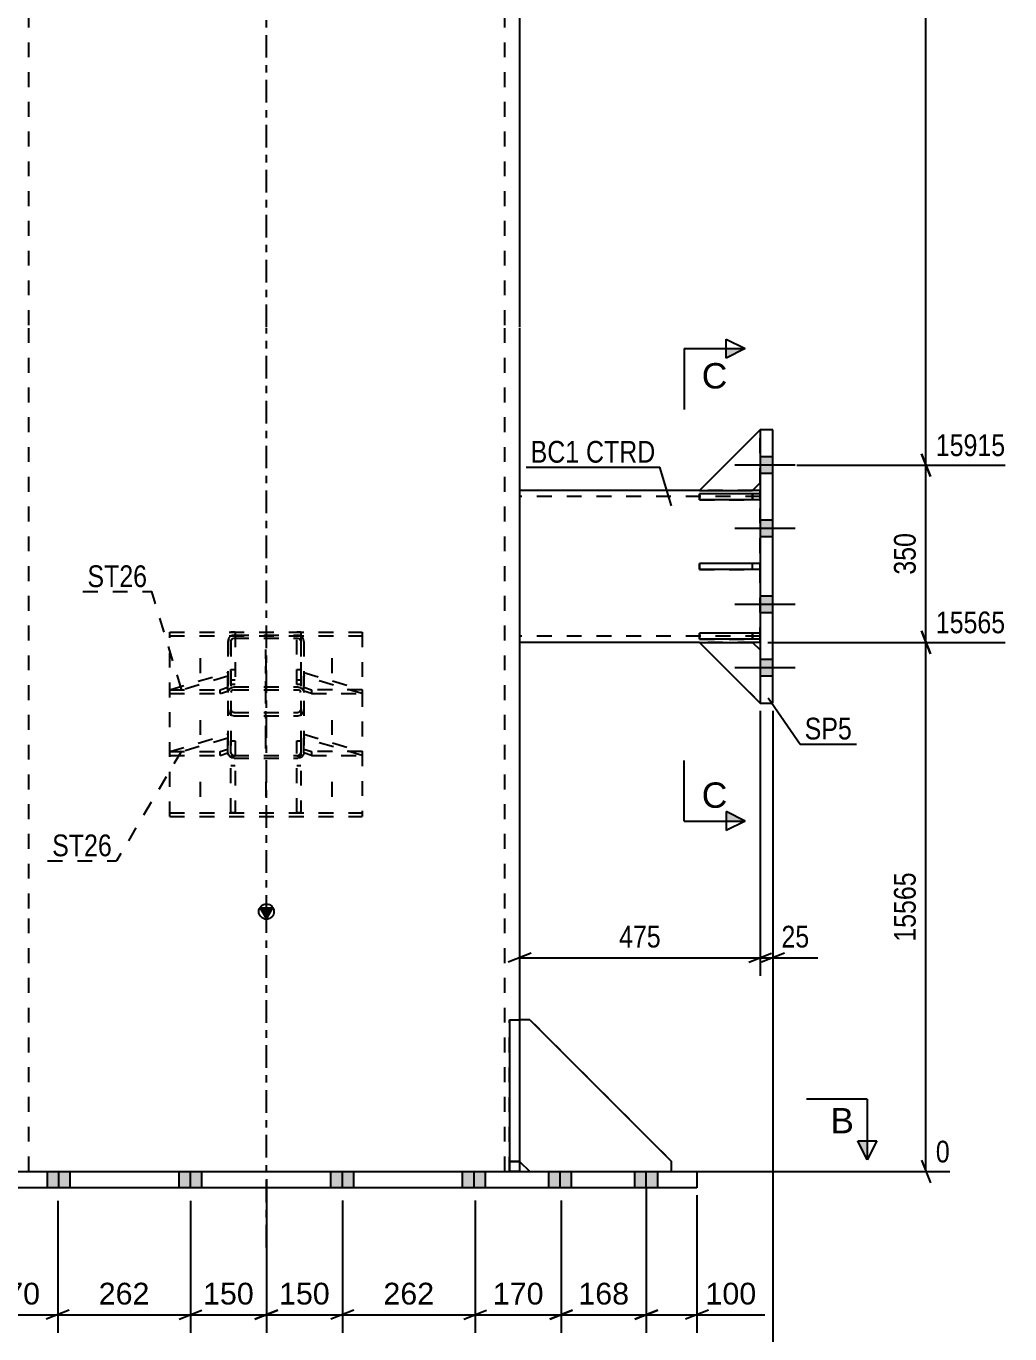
# Model space of a CAD drawing. Header units: millimetres. Extents: x 0 to 841, y 0 to 594.
# Drawn here: x 133.5 to 262.9, y 226.1 to 398.4 of the extents above; entities that cross this region are included whole.
import ezdxf

# ---------------------------------------------------------------- set-up
doc = ezdxf.new("R2010")
doc.units = ezdxf.units.MM
doc.linetypes.add('DXK_LINE_DOT2', pattern=[3.9198, 1.9599, -1.9599])
doc.linetypes.add('DXK_LINE_DOT3', pattern=[5.9187, 2.979, -0.9799, 0.9799, -0.9799])
doc.styles.add('Arial', font='ARIAL.TTF', dxfattribs={"height": 0.2})
doc.styles.add('Arial Narrow', font='ARIALN.TTF', dxfattribs={"height": 0.2})

# ---------------------------------------------------------------- blocks, each defined once
blk = doc.blocks.new('Part-256180323-2751 - 2658')
at = {"color": 2, "linetype": 'Continuous'}
for p, q in [((230.08, 345.2), (222.08, 337.2)), ((229.08, 337.2), (230.08, 338.2)), ((222.08, 337.2), (229.08, 337.2))]:
    blk.add_line(p, q, dxfattribs=at)
at = {"color": 7, "linetype": 'DXK_LINE_DOT2'}
blk.add_line((230.08, 338.2), (230.08, 345.2), dxfattribs=at)
blk = doc.blocks.new('Part-256180323-2755 - 2658')
at = {"color": 7, "linetype": 'DXK_LINE_DOT2'}
for p, q in [((230.08, 318.43), (222.08, 318.43)), ((222.08, 318.43), (222.08, 317.63)), ((222.08, 317.63), (230.08, 317.63)), ((229.08, 318.43), (229.08, 317.63)), ((230.08, 317.63), (230.08, 318.43))]:
    blk.add_line(p, q, dxfattribs=at)
blk = doc.blocks.new('Part-256180323-2691 - 2658')
at = {"color": 2, "linetype": 'Continuous'}
for p, q in [((231.75, 345.2), (230.08, 345.2)), ((230.08, 345.2), (230.08, 309.2)), ((231.75, 309.2), (231.75, 345.2)), ((230.08, 309.2), (231.75, 309.2))]:
    blk.add_line(p, q, dxfattribs=at)
blk = doc.blocks.new('Part-256180323-2752 - 2658')
at = {"color": 7, "linetype": 'DXK_LINE_DOT2'}
for p, q in [((230.08, 345.2), (222.08, 337.2)), ((230.08, 338.2), (230.08, 345.2)), ((229.08, 337.2), (230.08, 338.2)), ((222.08, 337.2), (229.08, 337.2))]:
    blk.add_line(p, q, dxfattribs=at)
blk = doc.blocks.new('Part-256180323-2753 - 2658')
at = {"color": 2, "linetype": 'Continuous'}
for p, q in [((222.08, 317.2), (229.08, 317.2)), ((222.08, 317.2), (230.08, 309.2)), ((229.08, 317.2), (230.08, 316.2))]:
    blk.add_line(p, q, dxfattribs=at)
at = {"color": 7, "linetype": 'DXK_LINE_DOT2'}
blk.add_line((230.08, 316.2), (230.08, 309.2), dxfattribs=at)
blk = doc.blocks.new('Part-256180323-2754 - 2658')
at = {"color": 7, "linetype": 'DXK_LINE_DOT2'}
for p, q in [((222.08, 317.2), (229.08, 317.2)), ((230.08, 309.2), (222.08, 317.2)), ((229.08, 317.2), (230.08, 316.2)), ((230.08, 316.2), (230.08, 309.2))]:
    blk.add_line(p, q, dxfattribs=at)
blk = doc.blocks.new('Part-256180323-2756 - 2658')
at = {"color": 7, "linetype": 'DXK_LINE_DOT2'}
for p, q in [((230.08, 327.6), (222.08, 327.6)), ((222.08, 327.6), (222.08, 326.8)), ((229.08, 326.8), (229.08, 327.6)), ((230.08, 326.8), (230.08, 327.6)), ((222.08, 326.8), (230.08, 326.8))]:
    blk.add_line(p, q, dxfattribs=at)
blk = doc.blocks.new('Part-256180323-2757 - 2658')
at = {"color": 7, "linetype": 'DXK_LINE_DOT2'}
for p, q in [((230.08, 336.76), (222.08, 336.76)), ((222.08, 336.76), (222.08, 335.96)), ((222.08, 335.96), (230.08, 335.96)), ((229.08, 336.76), (229.08, 335.96)), ((230.08, 335.96), (230.08, 336.76))]:
    blk.add_line(p, q, dxfattribs=at)
blk = doc.blocks.new('Part-256180323-2758 - 2658')
at = {"color": 2, "linetype": 'Continuous'}
for p, q in [((230.08, 327.6), (222.08, 327.6)), ((222.08, 326.8), (222.08, 327.6)), ((230.08, 327.6), (230.08, 326.8)), ((230.08, 326.8), (222.08, 326.8))]:
    blk.add_line(p, q, dxfattribs=at)
at = {"color": 7, "linetype": 'DXK_LINE_DOT2'}
blk.add_line((229.08, 326.8), (229.08, 327.6), dxfattribs=at)
blk = doc.blocks.new('Part-256180323-2759 - 2658')
at = {"color": 2, "linetype": 'Continuous'}
for p, q in [((230.08, 336.76), (222.08, 336.76)), ((222.08, 335.96), (222.08, 336.76)), ((230.08, 335.96), (222.08, 335.96)), ((230.08, 336.76), (230.08, 335.96))]:
    blk.add_line(p, q, dxfattribs=at)
at = {"color": 7, "linetype": 'DXK_LINE_DOT2'}
blk.add_line((229.08, 335.96), (229.08, 336.76), dxfattribs=at)
blk = doc.blocks.new('Part-256180323-2766 - 2658')
at = {"color": 7, "linetype": 'DXK_LINE_DOT2'}
for p, q in [((160.08, 317.64), (160.02, 317.32)), ((160.02, 317.32), (160.02, 302.68)), ((160.42, 317.32), (160.45, 317.48)), ((160.42, 317.32), (160.42, 302.68)), ((160.45, 317.48), (160.53, 317.62)), ((160.82, 318.17), (160.51, 318.1)), ((160.53, 317.62), (160.66, 317.71)), ((160.66, 317.71), (160.82, 317.74)), ((160.82, 318.17), (169.22, 318.17)), ((160.82, 317.74), (169.22, 317.74)), ((169.52, 318.1), (169.22, 318.17)), ((169.22, 317.74), (169.37, 317.71)), ((169.37, 317.71), (169.5, 317.62)), ((169.5, 317.62), (169.58, 317.48)), ((169.58, 317.48), (169.62, 317.32)), ((169.62, 317.32), (169.62, 302.68)), ((170.02, 317.32), (169.95, 317.64)), ((170.02, 317.32), (170.02, 302.68)), ((160.02, 310.58), (160.08, 310.86)), ((160.08, 310.86), (160.25, 311.11)), ((160.25, 311.11), (160.51, 311.27)), ((160.45, 310.72), (160.42, 310.58)), ((160.53, 310.84), (160.45, 310.72)), ((160.51, 311.27), (160.82, 311.33)), ((160.66, 310.92), (160.53, 310.84)), ((160.82, 310.95), (160.66, 310.92)), ((160.82, 311.33), (169.22, 311.33)), ((160.82, 310.95), (169.22, 310.95)), ((169.22, 311.33), (169.52, 311.27)), ((169.37, 310.92), (169.22, 310.95)), ((169.5, 310.84), (169.37, 310.92)), ((169.58, 310.72), (169.5, 310.84)), ((169.52, 311.27), (169.78, 311.11)), ((169.62, 310.58), (169.58, 310.72)), ((169.78, 311.11), (169.95, 310.86)), ((169.95, 310.86), (170.02, 310.58)), ((160.02, 308.38), (160.08, 308.05)), ((160.45, 308.22), (160.42, 308.38)), ((169.62, 308.38), (169.58, 308.22)), ((169.95, 308.05), (170.02, 308.38)), ((160.53, 308.08), (160.45, 308.22)), ((160.51, 307.59), (160.82, 307.53)), ((160.66, 307.98), (160.53, 308.08)), ((160.82, 307.95), (160.66, 307.98)), ((160.82, 307.95), (169.22, 307.95)), ((160.82, 307.53), (169.22, 307.53)), ((169.37, 307.98), (169.22, 307.95)), ((169.22, 307.53), (169.52, 307.59)), ((169.5, 308.08), (169.37, 307.98)), ((169.58, 308.22), (169.5, 308.08)), ((160.08, 302.4), (160.02, 302.68)), ((160.25, 302.15), (160.08, 302.4)), ((160.51, 301.99), (160.25, 302.15)), ((160.42, 302.68), (160.45, 302.54)), ((160.45, 302.54), (160.53, 302.42)), ((160.82, 301.93), (160.51, 301.99)), ((160.53, 302.42), (160.66, 302.34)), ((160.66, 302.34), (160.82, 302.31)), ((160.82, 302.31), (169.22, 302.31)), ((160.82, 301.93), (169.22, 301.93)), ((169.22, 302.31), (169.37, 302.34)), ((169.52, 301.99), (169.22, 301.93)), ((169.37, 302.34), (169.5, 302.42)), ((169.5, 302.42), (169.58, 302.54)), ((169.78, 302.15), (169.52, 301.99)), ((169.58, 302.54), (169.62, 302.68)), ((169.95, 302.4), (169.78, 302.15)), ((170.02, 302.68), (169.95, 302.4))]:
    blk.add_line(p, q, dxfattribs=at)
at = {"color": 7, "linetype": 'DXK_LINE_DOT3'}
blk.add_line((165.02, 303.21), (165.02, 316.27), dxfattribs=at)
at = {"color": 7, "linetype": 'DXK_LINE_DOT2'}
for centre, start, end in [((160.85, 317.35), 114.32, 159.2417), ((169.18, 317.35), 20.7583, 65.68), ((160.85, 308.35), 200.7583, 245.68), ((169.18, 308.35), 294.32, 339.2417)]:
    blk.add_arc(centre, 0.827, start, end, dxfattribs=at)
blk = doc.blocks.new('Part-256180323-2816 - 2658')
at = {"color": 2, "linetype": 'Continuous'}
for p, q in [((222.08, 337.2), (198.41, 337.2)), ((230.08, 337.2), (229.08, 337.2)), ((222.08, 317.2), (198.41, 317.2)), ((230.08, 317.2), (229.08, 317.2))]:
    blk.add_line(p, q, dxfattribs=at)
at = {"color": 7, "linetype": 'DXK_LINE_DOT2'}
for p, q in [((198.41, 337.2), (198.41, 317.2)), ((230.08, 336.4), (198.41, 336.4)), ((229.08, 337.2), (222.08, 337.2)), ((230.08, 317.2), (230.08, 337.2)), ((230.08, 318), (198.41, 318)), ((229.08, 317.2), (222.08, 317.2))]:
    blk.add_line(p, q, dxfattribs=at)
blk = doc.blocks.new('Part-256180323-2857 - 2658')
at = {"color": 2, "linetype": 'Continuous'}
for p, q in [((199.75, 267.5), (198.41, 267.5)), ((199.75, 267.5), (218.41, 248.84)), ((198.41, 248.84), (199.75, 247.5)), ((218.41, 247.5), (218.41, 248.84))]:
    blk.add_line(p, q, dxfattribs=at)
at = {"color": 7, "linetype": 'DXK_LINE_DOT2'}
for p, q in [((198.41, 267.5), (198.41, 248.84)), ((199.75, 247.5), (218.41, 247.5))]:
    blk.add_line(p, q, dxfattribs=at)
blk = doc.blocks.new('Part-256180323-2851 - 2658')
at = {"linetype": 'Continuous'}
blk.add_hatch(color=2, dxfattribs=at).paths.add_polyline_path([(165.08, 280.84), (164.28, 282.24), (165.88, 282.24)])
at = {"color": 7, "linetype": 'DXK_LINE_DOT3'}
for p, q in [((165.08, 358.7), (165.08, 523.82)), ((165.08, 280.94), (165.08, 358.6)), ((165.08, 237.5), (165.08, 280.84))]:
    blk.add_line(p, q, dxfattribs=at)
at = {"color": 7, "linetype": 'DXK_LINE_DOT2'}
for p, q in [((133.75, 513.82), (133.75, 358.7)), ((196.41, 513.82), (196.41, 358.7)), ((133.75, 358.6), (133.75, 280.94)), ((196.41, 358.6), (196.41, 280.94)), ((133.75, 280.84), (133.75, 247.5)), ((196.41, 280.84), (196.41, 247.5)), ((198.41, 267.5), (198.41, 247.5)), ((131.75, 247.5), (198.41, 247.5))]:
    blk.add_line(p, q, dxfattribs=at)
at = {"color": 2, "linetype": 'Continuous'}
for p, q in [((198.41, 513.82), (198.41, 358.7)), ((198.41, 358.6), (198.41, 280.94)), ((165.08, 280.84), (164.28, 282.24)), ((164.28, 282.24), (165.88, 282.24)), ((165.88, 282.24), (165.08, 280.84)), ((198.41, 280.84), (198.41, 267.5))]:
    blk.add_line(p, q, dxfattribs=at)
blk.add_circle((165.08, 281.74), 1, dxfattribs=at)
blk = doc.blocks.new('Part-256180323-2789 - 2658')
at = {"color": 7, "linetype": 'DXK_LINE_DOT2'}
for p, q in [((152.35, 294.27), (152.35, 318.53)), ((152.35, 318.53), (177.68, 318.53)), ((152.35, 318.08), (177.68, 318.08)), ((177.68, 318.53), (177.68, 294.27)), ((152.35, 294.73), (177.68, 294.73)), ((152.35, 294.27), (177.68, 294.27))]:
    blk.add_line(p, q, dxfattribs=at)
blk = doc.blocks.new('Bolt-256180323-2850 - 2658')
at = {"linetype": 'Continuous'}
for points in [[(230.08, 341.63), (230.08, 339.43), (231.75, 339.43), (231.75, 341.63)], [(230.08, 341.63), (230.08, 339.43), (231.75, 339.43), (231.75, 341.63)], [(230.08, 341.63), (230.08, 339.43), (231.75, 339.43), (231.75, 341.63)], [(230.08, 333.3), (230.08, 331.1), (231.75, 331.1), (231.75, 333.3)], [(230.08, 333.3), (230.08, 331.1), (231.75, 331.1), (231.75, 333.3)], [(230.08, 323.3), (230.08, 321.1), (231.75, 321.1), (231.75, 323.3)], [(230.08, 323.3), (230.08, 321.1), (231.75, 321.1), (231.75, 323.3)], [(230.08, 314.96), (230.08, 312.76), (231.75, 312.76), (231.75, 314.96)], [(230.08, 314.96), (230.08, 312.76), (231.75, 312.76), (231.75, 314.96)], [(230.08, 314.96), (230.08, 312.76), (231.75, 312.76), (231.75, 314.96)]]:
    blk.add_hatch(color=1, dxfattribs=at).paths.add_polyline_path(points)
at = {"color": 1, "linetype": 'Continuous'}
for p, q in [((231.75, 341.63), (230.08, 341.63)), ((231.75, 341.63), (230.08, 341.63)), ((231.75, 341.63), (230.08, 341.63)), ((234.68, 340.53), (226.75, 340.53)), ((234.68, 340.53), (226.75, 340.53)), ((234.68, 340.53), (226.75, 340.53)), ((231.75, 339.43), (230.08, 339.43)), ((231.75, 339.43), (230.08, 339.43)), ((231.75, 339.43), (230.08, 339.43)), ((231.75, 333.3), (230.08, 333.3)), ((231.75, 333.3), (230.08, 333.3)), ((234.68, 332.2), (226.75, 332.2)), ((234.68, 332.2), (226.75, 332.2)), ((231.75, 331.1), (230.08, 331.1)), ((231.75, 331.1), (230.08, 331.1)), ((234.68, 322.2), (226.75, 322.2)), ((234.68, 322.2), (226.75, 322.2)), ((231.75, 323.3), (230.08, 323.3)), ((231.75, 323.3), (230.08, 323.3)), ((231.75, 321.1), (230.08, 321.1)), ((231.75, 321.1), (230.08, 321.1)), ((234.68, 313.86), (226.75, 313.86)), ((234.68, 313.86), (226.75, 313.86)), ((234.68, 313.86), (226.75, 313.86)), ((231.75, 314.96), (230.08, 314.96)), ((231.75, 314.96), (230.08, 314.96)), ((231.75, 314.96), (230.08, 314.96)), ((231.75, 312.76), (230.08, 312.76)), ((231.75, 312.76), (230.08, 312.76)), ((231.75, 312.76), (230.08, 312.76))]:
    blk.add_line(p, q, dxfattribs=at)
blk = doc.blocks.new('Part-256180323-2914 - 2658')
at = {"color": 7, "linetype": 'DXK_LINE_DOT2'}
for p, q in [((169.08, 294.73), (169.08, 304.21)), ((169.08, 304.21), (169.61, 304.21)), ((169.61, 304.21), (169.61, 294.73)), ((169.08, 302.27), (169.61, 302.27)), ((169.08, 300.99), (169.61, 300.99)), ((169.61, 294.73), (169.08, 294.73))]:
    blk.add_line(p, q, dxfattribs=at)
blk = doc.blocks.new('Part-256180323-2856 - 2658')
at = {"color": 2, "linetype": 'Continuous'}
for p, q in [((108.41, 245.37), (108.41, 247.5)), ((108.41, 247.5), (221.75, 247.5)), ((221.75, 247.5), (221.75, 245.37)), ((221.75, 245.37), (108.41, 245.37))]:
    blk.add_line(p, q, dxfattribs=at)
blk = doc.blocks.new('Bolt-256180323-2858 - 2658')
at = {"linetype": 'Continuous'}
for points in [[(116.58, 247.5), (113.58, 247.5), (113.58, 245.37), (116.58, 245.37)], [(116.58, 247.5), (113.58, 247.5), (113.58, 245.37), (116.58, 245.37)], [(116.58, 247.5), (113.58, 247.5), (113.58, 245.37), (116.58, 245.37)], [(116.58, 247.5), (113.58, 247.5), (113.58, 245.37), (116.58, 245.37)], [(116.58, 247.5), (113.58, 247.5), (113.58, 245.37), (116.58, 245.37)], [(116.58, 247.5), (113.58, 247.5), (113.58, 245.37), (116.58, 245.37)], [(127.91, 247.5), (124.91, 247.5), (124.91, 245.37), (127.91, 245.37)], [(127.91, 247.5), (124.91, 247.5), (124.91, 245.37), (127.91, 245.37)], [(127.91, 247.5), (124.91, 247.5), (124.91, 245.37), (127.91, 245.37)], [(127.91, 247.5), (124.91, 247.5), (124.91, 245.37), (127.91, 245.37)], [(127.91, 247.5), (124.91, 247.5), (124.91, 245.37), (127.91, 245.37)], [(127.91, 247.5), (124.91, 247.5), (124.91, 245.37), (127.91, 245.37)], [(139.25, 247.5), (136.25, 247.5), (136.25, 245.37), (139.25, 245.37)], [(139.25, 247.5), (136.25, 247.5), (136.25, 245.37), (139.25, 245.37)], [(156.58, 247.5), (153.58, 247.5), (153.58, 245.37), (156.58, 245.37)], [(156.58, 247.5), (153.58, 247.5), (153.58, 245.37), (156.58, 245.37)], [(176.58, 247.5), (173.58, 247.5), (173.58, 245.37), (176.58, 245.37)], [(176.58, 247.5), (173.58, 247.5), (173.58, 245.37), (176.58, 245.37)], [(193.91, 247.5), (190.91, 247.5), (190.91, 245.37), (193.91, 245.37)], [(193.91, 247.5), (190.91, 247.5), (190.91, 245.37), (193.91, 245.37)], [(205.25, 247.5), (202.25, 247.5), (202.25, 245.37), (205.25, 245.37)], [(205.25, 247.5), (202.25, 247.5), (202.25, 245.37), (205.25, 245.37)], [(205.25, 247.5), (202.25, 247.5), (202.25, 245.37), (205.25, 245.37)], [(205.25, 247.5), (202.25, 247.5), (202.25, 245.37), (205.25, 245.37)], [(205.25, 247.5), (202.25, 247.5), (202.25, 245.37), (205.25, 245.37)], [(205.25, 247.5), (202.25, 247.5), (202.25, 245.37), (205.25, 245.37)], [(216.58, 247.5), (213.58, 247.5), (213.58, 245.37), (216.58, 245.37)], [(216.58, 247.5), (213.58, 247.5), (213.58, 245.37), (216.58, 245.37)], [(216.58, 247.5), (213.58, 247.5), (213.58, 245.37), (216.58, 245.37)], [(216.58, 247.5), (213.58, 247.5), (213.58, 245.37), (216.58, 245.37)], [(216.58, 247.5), (213.58, 247.5), (213.58, 245.37), (216.58, 245.37)], [(216.58, 247.5), (213.58, 247.5), (213.58, 245.37), (216.58, 245.37)]]:
    blk.add_hatch(color=1, dxfattribs=at).paths.add_polyline_path(points)
at = {"color": 1, "linetype": 'Continuous'}
for p, q in [((113.58, 245.37), (113.58, 247.5)), ((113.58, 245.37), (113.58, 247.5)), ((113.58, 245.37), (113.58, 247.5)), ((113.58, 245.37), (113.58, 247.5)), ((113.58, 245.37), (113.58, 247.5)), ((113.58, 245.37), (113.58, 247.5)), ((115.08, 245.37), (115.08, 247.5)), ((115.08, 245.37), (115.08, 247.5)), ((115.08, 245.37), (115.08, 247.5)), ((115.08, 245.37), (115.08, 247.5)), ((115.08, 245.37), (115.08, 247.5)), ((115.08, 245.37), (115.08, 247.5)), ((116.58, 245.37), (116.58, 247.5)), ((116.58, 245.37), (116.58, 247.5)), ((116.58, 245.37), (116.58, 247.5)), ((116.58, 245.37), (116.58, 247.5)), ((116.58, 245.37), (116.58, 247.5)), ((116.58, 245.37), (116.58, 247.5)), ((124.91, 245.37), (124.91, 247.5)), ((124.91, 245.37), (124.91, 247.5)), ((124.91, 245.37), (124.91, 247.5)), ((124.91, 245.37), (124.91, 247.5)), ((124.91, 245.37), (124.91, 247.5)), ((124.91, 245.37), (124.91, 247.5)), ((126.41, 245.37), (126.41, 247.5)), ((126.41, 245.37), (126.41, 247.5)), ((126.41, 245.37), (126.41, 247.5)), ((126.41, 245.37), (126.41, 247.5)), ((126.41, 245.37), (126.41, 247.5)), ((126.41, 245.37), (126.41, 247.5)), ((127.91, 245.37), (127.91, 247.5)), ((127.91, 245.37), (127.91, 247.5)), ((127.91, 245.37), (127.91, 247.5)), ((127.91, 245.37), (127.91, 247.5)), ((127.91, 245.37), (127.91, 247.5)), ((127.91, 245.37), (127.91, 247.5)), ((136.25, 245.37), (136.25, 247.5)), ((136.25, 245.37), (136.25, 247.5)), ((137.75, 245.37), (137.75, 247.5)), ((137.75, 245.37), (137.75, 247.5)), ((139.25, 245.37), (139.25, 247.5)), ((139.25, 245.37), (139.25, 247.5)), ((153.58, 245.37), (153.58, 247.5)), ((153.58, 245.37), (153.58, 247.5)), ((155.08, 245.37), (155.08, 247.5)), ((155.08, 245.37), (155.08, 247.5)), ((156.58, 245.37), (156.58, 247.5)), ((156.58, 245.37), (156.58, 247.5)), ((173.58, 245.37), (173.58, 247.5)), ((173.58, 245.37), (173.58, 247.5)), ((175.08, 245.37), (175.08, 247.5)), ((175.08, 245.37), (175.08, 247.5)), ((176.58, 245.37), (176.58, 247.5)), ((176.58, 245.37), (176.58, 247.5)), ((190.91, 245.37), (190.91, 247.5)), ((190.91, 245.37), (190.91, 247.5)), ((192.41, 245.37), (192.41, 247.5)), ((192.41, 245.37), (192.41, 247.5)), ((193.91, 245.37), (193.91, 247.5)), ((193.91, 245.37), (193.91, 247.5)), ((202.25, 245.37), (202.25, 247.5)), ((202.25, 245.37), (202.25, 247.5)), ((202.25, 245.37), (202.25, 247.5)), ((202.25, 245.37), (202.25, 247.5)), ((202.25, 245.37), (202.25, 247.5)), ((202.25, 245.37), (202.25, 247.5)), ((203.75, 245.37), (203.75, 247.5)), ((203.75, 245.37), (203.75, 247.5)), ((203.75, 245.37), (203.75, 247.5)), ((203.75, 245.37), (203.75, 247.5)), ((203.75, 245.37), (203.75, 247.5)), ((203.75, 245.37), (203.75, 247.5)), ((205.25, 245.37), (205.25, 247.5)), ((205.25, 245.37), (205.25, 247.5)), ((205.25, 245.37), (205.25, 247.5)), ((205.25, 245.37), (205.25, 247.5)), ((205.25, 245.37), (205.25, 247.5)), ((205.25, 245.37), (205.25, 247.5)), ((213.58, 245.37), (213.58, 247.5)), ((213.58, 245.37), (213.58, 247.5)), ((213.58, 245.37), (213.58, 247.5)), ((213.58, 245.37), (213.58, 247.5)), ((213.58, 245.37), (213.58, 247.5)), ((213.58, 245.37), (213.58, 247.5)), ((215.08, 245.37), (215.08, 247.5)), ((215.08, 245.37), (215.08, 247.5)), ((215.08, 245.37), (215.08, 247.5)), ((215.08, 245.37), (215.08, 247.5)), ((215.08, 245.37), (215.08, 247.5)), ((215.08, 245.37), (215.08, 247.5)), ((216.58, 245.37), (216.58, 247.5)), ((216.58, 245.37), (216.58, 247.5)), ((216.58, 245.37), (216.58, 247.5)), ((216.58, 245.37), (216.58, 247.5)), ((216.58, 245.37), (216.58, 247.5)), ((216.58, 245.37), (216.58, 247.5))]:
    blk.add_line(p, q, dxfattribs=at)
blk = doc.blocks.new('Bolt-256180323-2859 - 2658')
at = {"color": 1, "linetype": 'DXK_LINE_DOT2'}
for p, q in [((156.35, 315.12), (156.35, 312.72)), ((165.02, 315.12), (165.02, 312.72)), ((173.68, 315.12), (173.68, 312.72)), ((156.35, 306.97), (156.35, 304.58)), ((173.68, 306.97), (173.68, 304.58)), ((156.35, 298.83), (156.35, 296.43)), ((165.02, 298.83), (165.02, 296.43)), ((173.68, 298.83), (173.68, 296.43))]:
    blk.add_line(p, q, dxfattribs=at)
blk = doc.blocks.new('Part-256180323-2900 - 2658')
at = {"color": 2, "linetype": 'Continuous'}
for p, q in [((197.08, 267.5), (197.08, 247.5)), ((197.08, 267.5), (198.41, 267.5)), ((198.41, 267.5), (198.41, 247.5)), ((197.08, 248.84), (198.41, 248.84))]:
    blk.add_line(p, q, dxfattribs=at)
at = {"color": 7, "linetype": 'DXK_LINE_DOT2'}
blk.add_line((197.08, 247.5), (198.41, 247.5), dxfattribs=at)
blk = doc.blocks.new('Part-256180323-2902 - 2658')
at = {"color": 7, "linetype": 'DXK_LINE_DOT2'}
for p, q in [((152.35, 302.81), (160.01, 305.09)), ((160.01, 302.65), (160.01, 305.09)), ((160.01, 304.59), (152.35, 302.31)), ((159.01, 302.81), (160.01, 303.15)), ((152.35, 302.31), (152.35, 302.81)), ((152.35, 302.81), (159.01, 302.81)), ((152.35, 302.31), (159.01, 302.31)), ((159.01, 302.31), (159.01, 302.81)), ((159.01, 302.31), (160.01, 302.65))]:
    blk.add_line(p, q, dxfattribs=at)
blk = doc.blocks.new('Part-256180323-2903 - 2658')
at = {"color": 7, "linetype": 'DXK_LINE_DOT2'}
for p, q in [((152.35, 310.95), (160.01, 313.23)), ((160.01, 312.73), (152.35, 310.45)), ((160.01, 310.79), (160.01, 313.23)), ((152.35, 310.45), (152.35, 310.95)), ((152.35, 310.95), (159.01, 310.95)), ((152.35, 310.45), (159.01, 310.45)), ((159.01, 310.95), (160.01, 311.29)), ((159.01, 310.45), (159.01, 310.95)), ((159.01, 310.45), (160.01, 310.79))]:
    blk.add_line(p, q, dxfattribs=at)
blk = doc.blocks.new('Part-256180323-2904 - 2658')
at = {"color": 7, "linetype": 'DXK_LINE_DOT2'}
for p, q in [((170.01, 302.65), (170.01, 305.09)), ((170.01, 305.09), (177.68, 302.81)), ((177.68, 302.31), (170.01, 304.59)), ((170.01, 303.15), (171.01, 302.81)), ((171.01, 302.31), (170.01, 302.65)), ((177.68, 302.81), (171.01, 302.81)), ((171.01, 302.81), (171.01, 302.31)), ((171.01, 302.31), (177.68, 302.31)), ((177.68, 302.81), (177.68, 302.31))]:
    blk.add_line(p, q, dxfattribs=at)
blk = doc.blocks.new('Part-256180323-2905 - 2658')
at = {"color": 7, "linetype": 'DXK_LINE_DOT2'}
for p, q in [((170.01, 310.79), (170.01, 313.23)), ((170.01, 313.23), (177.68, 310.95)), ((177.68, 310.45), (170.01, 312.73)), ((170.01, 311.29), (171.01, 310.95)), ((171.01, 310.45), (170.01, 310.79)), ((177.68, 310.95), (171.01, 310.95)), ((171.01, 310.95), (171.01, 310.45)), ((171.01, 310.45), (177.68, 310.45)), ((177.68, 310.95), (177.68, 310.45))]:
    blk.add_line(p, q, dxfattribs=at)
blk = doc.blocks.new('Part-256180323-2907 - 2658')
at = {"color": 7, "linetype": 'DXK_LINE_DOT2'}
for p, q in [((197.08, 247.5), (197.08, 267.5)), ((197.08, 267.5), (198.41, 267.5)), ((198.41, 267.5), (198.41, 247.5)), ((198.41, 248.84), (197.08, 248.84)), ((198.41, 247.5), (197.08, 247.5))]:
    blk.add_line(p, q, dxfattribs=at)
blk = doc.blocks.new('Part-256180323-2908 - 2658')
at = {"color": 7, "linetype": 'DXK_LINE_DOT2'}
for p, q in [((199.75, 267.5), (198.41, 267.5)), ((198.41, 267.5), (198.41, 248.84)), ((218.41, 248.84), (199.75, 267.5)), ((198.41, 248.84), (199.75, 247.5)), ((218.41, 247.5), (218.41, 248.84)), ((199.75, 247.5), (218.41, 247.5))]:
    blk.add_line(p, q, dxfattribs=at)
blk = doc.blocks.new('Part-256180323-2911 - 2658')
at = {"color": 7, "linetype": 'DXK_LINE_DOT2'}
for p, q in [((160.41, 311.67), (160.41, 318.53)), ((160.95, 318.53), (160.41, 318.53)), ((160.95, 318.53), (160.95, 311.67)), ((160.41, 313.61), (160.95, 313.61)), ((160.41, 312.27), (160.95, 312.27)), ((160.95, 311.67), (160.41, 311.67))]:
    blk.add_line(p, q, dxfattribs=at)
blk = doc.blocks.new('Part-256180323-2912 - 2658')
at = {"color": 7, "linetype": 'DXK_LINE_DOT2'}
for p, q in [((169.08, 311.67), (169.08, 318.53)), ((169.61, 318.53), (169.08, 318.53)), ((169.61, 318.53), (169.61, 311.67)), ((169.08, 313.61), (169.61, 313.61)), ((169.08, 312.27), (169.61, 312.27)), ((169.61, 311.67), (169.08, 311.67))]:
    blk.add_line(p, q, dxfattribs=at)
blk = doc.blocks.new('Part-256180323-2913 - 2658')
at = {"color": 7, "linetype": 'DXK_LINE_DOT2'}
for p, q in [((160.41, 294.73), (160.41, 304.21)), ((160.41, 304.21), (160.95, 304.21)), ((160.95, 304.21), (160.95, 294.73)), ((160.41, 302.27), (160.95, 302.27)), ((160.41, 300.99), (160.95, 300.99)), ((160.95, 294.73), (160.41, 294.73))]:
    blk.add_line(p, q, dxfattribs=at)
blk = doc.blocks.new('Part-256180323-2940 - 2658')
at = {"color": 2, "linetype": 'Continuous'}
for p, q in [((230.08, 318.43), (222.08, 318.43)), ((222.08, 317.63), (222.08, 318.43)), ((230.08, 317.63), (222.08, 317.63)), ((230.08, 318.43), (230.08, 317.63))]:
    blk.add_line(p, q, dxfattribs=at)
at = {"color": 7, "linetype": 'DXK_LINE_DOT2'}
blk.add_line((229.08, 317.63), (229.08, 318.43), dxfattribs=at)
blk = doc.blocks.new('StraightDimension-256180323-9601 - 2658')
at = {"color": 7, "linetype": 'Continuous'}
for p, q in [((165.08, 246.5), (165.08, 226.24)), ((175.08, 243.69), (175.08, 226.24)), ((163.58, 228.04), (166.58, 229.24)), ((176.58, 229.24), (173.58, 228.04)), ((165.08, 228.64), (175.08, 228.64))]:
    blk.add_line(p, q, dxfattribs=at)
at = {"color": 0}
blk.add_wipeout([(174.01, 229.39), (174.01, 233.59), (166.14, 233.59), (166.14, 229.39)], dxfattribs=at)
at = {"color": 3, "style": 'Arial'}
blk.add_text('150', height=2.865, dxfattribs=at).set_placement((166.74, 229.99))
blk = doc.blocks.new('StraightDimension-256180323-9599 - 2658')
at = {"color": 7, "linetype": 'Continuous'}
for p, q in [((192.55, 243.69), (192.55, 226.24)), ((203.88, 243.69), (203.88, 226.24)), ((191.05, 228.04), (194.05, 229.24)), ((205.38, 229.24), (202.38, 228.04)), ((192.55, 228.64), (203.88, 228.64))]:
    blk.add_line(p, q, dxfattribs=at)
at = {"color": 0}
blk.add_wipeout([(202.15, 229.39), (202.15, 233.59), (194.28, 233.59), (194.28, 229.39)], dxfattribs=at)
at = {"color": 3, "style": 'Arial'}
blk.add_text('170', height=2.865, dxfattribs=at).set_placement((194.88, 229.99))
blk = doc.blocks.new('StraightDimension-256180323-3286 - 2658')
at = {"color": 7, "linetype": 'Continuous'}
for p, q in [((252.49, 339.03), (251.29, 342.03)), ((234.88, 340.53), (262.33, 340.53)), ((251.89, 317.2), (251.89, 340.53)), ((251.29, 318.7), (252.49, 315.7)), ((231.08, 317.2), (262.33, 317.2))]:
    blk.add_line(p, q, dxfattribs=at)
at = {"color": 0, "linetype": 'Continuous'}
blk.add_wipeout([(262.93, 341.13), (262.93, 345.33), (252.59, 345.33), (252.59, 341.13)], dxfattribs=at)
at = {"color": 0}
blk.add_wipeout([(251.14, 332.2), (246.94, 332.2), (246.94, 325.52), (251.14, 325.52)], dxfattribs=at)
at = {"color": 3, "linetype": 'Continuous', "style": 'Arial Narrow'}
blk.add_text('15915', height=2.863, dxfattribs=at).set_placement((253.19, 341.73))
at = {"color": 3, "style": 'Arial Narrow'}
blk.add_text('350', height=2.863, rotation=90.0002, dxfattribs=at).set_placement((250.54, 326.12))
blk = doc.blocks.new('StraightDimension-256180323-3010 - 2658')
at = {"color": 7, "linetype": 'Continuous'}
for p, q in [((58.35, 308.27), (58.35, 207.64)), ((231.75, 308.2), (231.75, 207.64)), ((59.85, 210.64), (56.85, 209.44)), ((230.25, 209.44), (233.25, 210.64)), ((58.35, 210.04), (231.75, 210.04))]:
    blk.add_line(p, q, dxfattribs=at)
at = {"color": 0}
blk.add_wipeout([(149.3, 210.79), (149.3, 214.99), (140.79, 214.99), (140.79, 210.79)], dxfattribs=at)
at = {"color": 3, "style": 'Arial Narrow'}
blk.add_text('2601', height=2.863, dxfattribs=at).set_placement((141.39, 211.39))
blk = doc.blocks.new('StraightDimension-256180323-3049 - 2658')
at = {"color": 7, "linetype": 'Continuous'}
for p, q in [((230.08, 308.2), (230.08, 273.26)), ((231.75, 308.2), (231.75, 273.26)), ((228.58, 275.06), (231.58, 276.26)), ((230.08, 275.66), (231.75, 275.66)), ((233.25, 276.26), (230.25, 275.06))]:
    blk.add_line(p, q, dxfattribs=at)
at = {"color": 0}
blk.add_wipeout([(237.13, 276.41), (237.13, 280.61), (232.27, 280.61), (232.27, 276.41)], dxfattribs=at)
at = {"color": 7, "linetype": 'Continuous'}
blk.add_line((231.75, 275.66), (237.65, 275.66), dxfattribs=at)
blk.add_line((231.75, 275.66), (237.65, 275.66), dxfattribs=at)
at = {"color": 3, "style": 'Arial Narrow'}
blk.add_text('25', height=2.863, dxfattribs=at).set_placement((232.87, 277.01))
blk = doc.blocks.new('StraightDimension-256180323-3081 - 2658')
at = {"color": 7, "linetype": 'Continuous'}
for p, q in [((198.41, 316.2), (198.41, 273.26)), ((230.08, 308.2), (230.08, 273.26)), ((199.91, 276.26), (196.91, 275.06)), ((198.41, 275.66), (230.08, 275.66)), ((228.58, 275.06), (231.58, 276.26))]:
    blk.add_line(p, q, dxfattribs=at)
at = {"color": 0}
blk.add_wipeout([(217.59, 276.41), (217.59, 280.61), (210.9, 280.61), (210.9, 276.41)], dxfattribs=at)
at = {"color": 3, "style": 'Arial Narrow'}
blk.add_text('475', height=2.863, dxfattribs=at).set_placement((211.5, 277.01))
blk = doc.blocks.new('StraightDimension-256180323-3278 - 2658')
at = {"color": 7, "linetype": 'Continuous'}
for p, q in [((252.49, 315.7), (251.29, 318.7)), ((231.08, 317.2), (262.33, 317.2)), ((251.89, 247.5), (251.89, 317.2)), ((251.29, 249), (252.49, 246)), ((199.41, 247.5), (255.02, 247.5))]:
    blk.add_line(p, q, dxfattribs=at)
at = {"color": 0, "linetype": 'Continuous'}
for points in [[(262.93, 317.8), (262.93, 322), (252.59, 322), (252.59, 317.8)], [(255.62, 248.1), (255.62, 252.3), (252.59, 252.3), (252.59, 248.1)]]:
    blk.add_wipeout(points, dxfattribs=at)
at = {"color": 0}
blk.add_wipeout([(251.14, 287.52), (246.94, 287.52), (246.94, 277.18), (251.14, 277.18)], dxfattribs=at)
at = {"color": 3, "linetype": 'Continuous', "style": 'Arial Narrow'}
for s, height, p in [('15565', 2.863, (253.19, 318.4)), ('0', 2.86, (253.19, 248.7))]:
    blk.add_text(s, height=height, dxfattribs=at).set_placement(p)
at = {"color": 3, "style": 'Arial Narrow'}
blk.add_text('15565', height=2.863, rotation=90.0002, dxfattribs=at).set_placement((250.54, 277.78))
blk = doc.blocks.new('StraightDimension-256180323-3295 - 2658')
at = {"color": 7, "linetype": 'Continuous'}
for p, q in [((252.49, 490.66), (251.29, 493.66)), ((232.75, 492.16), (262.33, 492.16)), ((251.89, 340.53), (251.89, 492.16)), ((251.29, 342.03), (252.49, 339.03)), ((234.88, 340.53), (262.33, 340.53))]:
    blk.add_line(p, q, dxfattribs=at)
at = {"color": 0, "linetype": 'Continuous'}
blk.add_wipeout([(262.93, 492.76), (262.93, 496.96), (252.59, 496.96), (252.59, 492.76)], dxfattribs=at)
at = {"color": 0}
blk.add_wipeout([(251.14, 420.6), (246.94, 420.6), (246.94, 412.09), (251.14, 412.09)], dxfattribs=at)
at = {"color": 3, "linetype": 'Continuous', "style": 'Arial Narrow'}
blk.add_text('18755', height=2.863, dxfattribs=at).set_placement((253.19, 493.36))
at = {"color": 3, "style": 'Arial Narrow'}
blk.add_text('2840', height=2.863, rotation=90.0002, dxfattribs=at).set_placement((250.54, 412.69))
blk = doc.blocks.new('StraightDimension-256180323-9597 - 2658')
at = {"color": 7, "linetype": 'Continuous'}
for p, q in [((215.08, 245.44), (215.08, 226.24)), ((221.75, 244.37), (221.75, 226.24)), ((213.58, 228.04), (216.58, 229.24)), ((223.25, 229.24), (220.25, 228.04)), ((215.08, 228.64), (221.75, 228.64))]:
    blk.add_line(p, q, dxfattribs=at)
at = {"color": 0}
blk.add_wipeout([(230.14, 229.39), (230.14, 233.59), (222.27, 233.59), (222.27, 229.39)], dxfattribs=at)
at = {"color": 7, "linetype": 'Continuous'}
blk.add_line((221.75, 228.64), (230.67, 228.64), dxfattribs=at)
blk.add_line((221.75, 228.64), (230.67, 228.64), dxfattribs=at)
at = {"color": 3, "style": 'Arial'}
blk.add_text('100', height=2.865, dxfattribs=at).set_placement((222.87, 229.99))
blk = doc.blocks.new('StraightDimension-256180323-9598 - 2658')
at = {"color": 7, "linetype": 'Continuous'}
for p, q in [((215.08, 245.44), (215.08, 226.24)), ((203.88, 243.69), (203.88, 226.24)), ((202.38, 228.04), (205.38, 229.24)), ((216.58, 229.24), (213.58, 228.04)), ((203.88, 228.64), (215.08, 228.64))]:
    blk.add_line(p, q, dxfattribs=at)
at = {"color": 0}
blk.add_wipeout([(213.41, 229.39), (213.41, 233.59), (205.54, 233.59), (205.54, 229.39)], dxfattribs=at)
at = {"color": 3, "style": 'Arial'}
blk.add_text('168', height=2.865, dxfattribs=at).set_placement((206.14, 229.99))
blk = doc.blocks.new('StraightDimension-256180323-9600 - 2658')
at = {"color": 7, "linetype": 'Continuous'}
for p, q in [((175.08, 243.69), (175.08, 226.24)), ((192.55, 243.69), (192.55, 226.24)), ((176.58, 229.24), (173.58, 228.04)), ((191.05, 228.04), (194.05, 229.24)), ((175.08, 228.64), (192.55, 228.64))]:
    blk.add_line(p, q, dxfattribs=at)
at = {"color": 0}
blk.add_wipeout([(187.75, 229.39), (187.75, 233.59), (179.88, 233.59), (179.88, 229.39)], dxfattribs=at)
at = {"color": 3, "style": 'Arial'}
blk.add_text('262', height=2.865, dxfattribs=at).set_placement((180.48, 229.99))
blk = doc.blocks.new('StraightDimension-256180323-9602 - 2658')
at = {"color": 7, "linetype": 'Continuous'}
for p, q in [((165.08, 246.5), (165.08, 226.24)), ((155.08, 243.65), (155.08, 226.24)), ((153.58, 228.04), (156.58, 229.24)), ((166.58, 229.24), (163.58, 228.04)), ((155.08, 228.64), (165.08, 228.64))]:
    blk.add_line(p, q, dxfattribs=at)
at = {"color": 0}
blk.add_wipeout([(164.01, 229.39), (164.01, 233.59), (156.14, 233.59), (156.14, 229.39)], dxfattribs=at)
at = {"color": 3, "style": 'Arial'}
blk.add_text('150', height=2.865, dxfattribs=at).set_placement((156.74, 229.99))
blk = doc.blocks.new('StraightDimension-256180323-9603 - 2658')
at = {"color": 7, "linetype": 'Continuous'}
for p, q in [((137.61, 243.65), (137.61, 226.24)), ((155.08, 243.65), (155.08, 226.24)), ((139.11, 229.24), (136.11, 228.04)), ((153.58, 228.04), (156.58, 229.24)), ((137.61, 228.64), (155.08, 228.64))]:
    blk.add_line(p, q, dxfattribs=at)
at = {"color": 0}
blk.add_wipeout([(150.28, 229.39), (150.28, 233.59), (142.41, 233.59), (142.41, 229.39)], dxfattribs=at)
at = {"color": 3, "style": 'Arial'}
blk.add_text('262', height=2.865, dxfattribs=at).set_placement((143.01, 229.99))
blk = doc.blocks.new('StraightDimension-256180323-9604 - 2658')
at = {"color": 7, "linetype": 'Continuous'}
for p, q in [((126.28, 243.65), (126.28, 226.24)), ((137.61, 243.65), (137.61, 226.24)), ((124.78, 228.04), (127.78, 229.24)), ((139.11, 229.24), (136.11, 228.04)), ((126.28, 228.64), (137.61, 228.64))]:
    blk.add_line(p, q, dxfattribs=at)
at = {"color": 0}
blk.add_wipeout([(135.88, 229.39), (135.88, 233.59), (128.01, 233.59), (128.01, 229.39)], dxfattribs=at)
at = {"color": 3, "style": 'Arial'}
blk.add_text('170', height=2.865, dxfattribs=at).set_placement((128.61, 229.99))
blk = doc.blocks.new('Mark-256180323-2687 - 2658')
at = {"color": 0}
blk.add_wipeout([(242.14, 304.41), (242.14, 307.41), (235.93, 307.41), (235.93, 304.41)], dxfattribs=at)
blk.add_wipeout([(242.14, 304.41), (242.14, 307.41), (235.93, 307.41), (235.93, 304.41)], dxfattribs=at)
at = {"color": 30, "linetype": 'Continuous'}
for p, q in [((231.13, 309.9), (235.33, 303.81)), ((235.33, 303.81), (242.74, 303.81))]:
    blk.add_line(p, q, dxfattribs=at)
at = {"color": 3, "style": 'Arial Narrow'}
blk.add_text('SP5', height=2.863, dxfattribs=at).set_placement((235.93, 304.41))
blk = doc.blocks.new('Mark-256180323-2812 - 2658')
at = {"color": 0}
for points in [[(206.25, 340.87), (206.25, 343.87), (199.86, 343.87), (199.86, 340.87)], [(216.28, 340.87), (216.28, 343.87), (207.15, 343.87), (207.15, 340.87)]]:
    blk.add_wipeout(points, dxfattribs=at)
for points in [[(206.25, 340.87), (206.25, 343.87), (199.86, 343.87), (199.86, 340.87)], [(216.28, 340.87), (216.28, 343.87), (207.15, 343.87), (207.15, 340.87)]]:
    blk.add_wipeout(points, dxfattribs=at)
at = {"color": 30, "linetype": 'Continuous'}
for p in [(199.26, 340.27), (218.42, 335.17)]:
    blk.add_line(p, (216.88, 340.27), dxfattribs=at)
at = {"color": 3, "style": 'Arial Narrow'}
for s, p in [('BC1', (199.86, 340.87)), ('CTRD', (207.15, 340.87))]:
    blk.add_text(s, height=2.863, dxfattribs=at).set_placement(p)
blk = doc.blocks.new('SectionMark-256180323-3380 - 2658')
at = {"linetype": 'Continuous'}
for points in [[(101.17, 251.54), (102.42, 251.54), (101.17, 249.04)], [(242.91, 251.54), (244.16, 251.54), (244.16, 249.04)]]:
    blk.add_hatch(color=6, dxfattribs=at).paths.add_polyline_path(points)
at = {"color": 6, "linetype": 'Continuous'}
for p, q in [((101.17, 257.04), (109.17, 257.04)), ((101.17, 257.04), (101.17, 249.04)), ((244.16, 257.04), (236.16, 257.04)), ((244.16, 257.04), (244.16, 249.04)), ((101.17, 249.04), (99.92, 251.54)), ((102.42, 251.54), (99.92, 251.54)), ((101.17, 249.04), (102.42, 251.54)), ((242.91, 251.54), (245.41, 251.54)), ((244.16, 249.04), (242.91, 251.54)), ((245.41, 251.54), (244.16, 249.04))]:
    blk.add_line(p, q, dxfattribs=at)
at = {"color": 0, "linetype": 'Continuous'}
for points in [[(106.03, 252.54), (106.03, 256.04), (102.92, 256.04), (102.92, 252.54)], [(242.41, 252.54), (242.41, 256.04), (239.3, 256.04), (239.3, 252.54)]]:
    blk.add_wipeout(points, dxfattribs=at)
at = {"color": 3, "linetype": 'Continuous', "style": 'Arial'}
for p in [(102.92, 252.54), (239.3, 252.54)]:
    blk.add_text('B', height=3.34, dxfattribs=at).set_placement(p)
blk = doc.blocks.new('SectionMark-256180323-3386 - 2658')
at = {"color": 6, "linetype": 'Continuous'}
for p, q in [((225.58, 357.14), (228.08, 355.89)), ((220.08, 355.89), (220.08, 347.89)), ((220.08, 355.89), (228.08, 355.89)), ((220.08, 293.66), (220.08, 301.66)), ((220.08, 293.66), (228.08, 293.66)), ((228.08, 293.66), (225.58, 292.41))]:
    blk.add_line(p, q, dxfattribs=at)
at = {"color": 0, "linetype": 'Continuous'}
for points in [[(225.74, 350.64), (225.74, 354.14), (221.08, 354.14), (221.08, 350.64)], [(225.74, 295.41), (225.74, 298.91), (221.08, 298.91), (221.08, 295.41)]]:
    blk.add_wipeout(points, dxfattribs=at)
at = {"linetype": 'Continuous'}
for points in [[(225.58, 354.64), (225.58, 355.89), (228.08, 355.89)], [(225.58, 293.66), (225.58, 294.91), (228.08, 293.66)]]:
    blk.add_hatch(color=6, dxfattribs=at).paths.add_polyline_path(points)
at = {"color": 6, "linetype": 'Continuous'}
for p, q in [((225.58, 354.64), (225.58, 357.14)), ((228.08, 355.89), (225.58, 354.64)), ((228.08, 293.66), (225.58, 294.91)), ((225.58, 294.91), (225.58, 292.41))]:
    blk.add_line(p, q, dxfattribs=at)
at = {"color": 3, "linetype": 'Continuous', "style": 'Arial'}
for p in [(221.08, 350.64), (221.08, 295.41)]:
    blk.add_text(' C', height=3.343, dxfattribs=at).set_placement(p)
blk = doc.blocks.new('Mark-256180323-6216 - 2658')
at = {"color": 0}
blk.add_wipeout([(149.39, 324.48), (149.39, 327.48), (141.53, 327.48), (141.53, 324.48)], dxfattribs=at)
blk.add_wipeout([(149.39, 324.48), (149.39, 327.48), (141.53, 327.48), (141.53, 324.48)], dxfattribs=at)
at = {"color": 30, "linetype": 'DXK_LINE_DOT2'}
for p in [(140.93, 323.88), (153.9, 311.03)]:
    blk.add_line(p, (149.99, 323.88), dxfattribs=at)
at = {"color": 3, "style": 'Arial Narrow'}
blk.add_text('ST26', height=2.863, dxfattribs=at).set_placement((141.53, 324.48))
blk = doc.blocks.new('Mark-256180323-6219 - 2658')
at = {"color": 0}
blk.add_wipeout([(144.75, 289.03), (144.75, 292.03), (136.89, 292.03), (136.89, 289.03)], dxfattribs=at)
blk.add_wipeout([(144.75, 289.03), (144.75, 292.03), (136.89, 292.03), (136.89, 289.03)], dxfattribs=at)
at = {"color": 30, "linetype": 'DXK_LINE_DOT2'}
for p in [(153.9, 302.88), (136.29, 288.43)]:
    blk.add_line(p, (145.35, 288.43), dxfattribs=at)
at = {"color": 3, "style": 'Arial Narrow'}
blk.add_text('ST26', height=2.863, dxfattribs=at).set_placement((136.89, 289.03))

msp = doc.modelspace()

# ---------------------------------------------------------------- block references
for name in ['Part-256180323-2851 - 2658', 'Part-256180323-2751 - 2658', 'Part-256180323-2752 - 2658', 'Part-256180323-2691 - 2658', 'Bolt-256180323-2850 - 2658', 'Part-256180323-2816 - 2658', 'Part-256180323-2757 - 2658', 'Part-256180323-2759 - 2658', 'Part-256180323-2756 - 2658', 'Part-256180323-2758 - 2658', 'Part-256180323-2789 - 2658', 'Part-256180323-2766 - 2658', 'Part-256180323-2911 - 2658', 'Part-256180323-2912 - 2658', 'Part-256180323-2755 - 2658', 'Part-256180323-2940 - 2658', 'Part-256180323-2753 - 2658', 'Part-256180323-2754 - 2658', 'Bolt-256180323-2859 - 2658', 'Part-256180323-2903 - 2658', 'Part-256180323-2905 - 2658', 'Part-256180323-2902 - 2658', 'Part-256180323-2904 - 2658', 'Part-256180323-2913 - 2658', 'Part-256180323-2914 - 2658', 'Part-256180323-2900 - 2658', 'Part-256180323-2907 - 2658', 'Part-256180323-2857 - 2658', 'Part-256180323-2908 - 2658', 'Part-256180323-2856 - 2658', 'Bolt-256180323-2858 - 2658']:
    msp.add_blockref(name, (0, 0))

# ---------------------------------------------------------------- next in the draw order: block references
for name in ['StraightDimension-256180323-3286 - 2658', 'Mark-256180323-2812 - 2658', 'Mark-256180323-6216 - 2658', 'StraightDimension-256180323-9601 - 2658', 'StraightDimension-256180323-9599 - 2658']:
    msp.add_blockref(name, (0, 0))

# ---------------------------------------------------------------- next in the draw order: block references
for name in ['StraightDimension-256180323-3295 - 2658', 'StraightDimension-256180323-3010 - 2658']:
    msp.add_blockref(name, (0, 0))

# ---------------------------------------------------------------- next in the draw order: block references
for name in ['StraightDimension-256180323-3049 - 2658', 'Mark-256180323-6219 - 2658', 'StraightDimension-256180323-9602 - 2658', 'StraightDimension-256180323-9600 - 2658']:
    msp.add_blockref(name, (0, 0))

# ---------------------------------------------------------------- next in the draw order: block references
for name in ['StraightDimension-256180323-3081 - 2658', 'StraightDimension-256180323-9603 - 2658']:
    msp.add_blockref(name, (0, 0))

# ---------------------------------------------------------------- next in the draw order: block references
for name in ['StraightDimension-256180323-3278 - 2658', 'StraightDimension-256180323-9604 - 2658']:
    msp.add_blockref(name, (0, 0))

# ---------------------------------------------------------------- next in the draw order: block references
for name in ['SectionMark-256180323-3386 - 2658', 'Mark-256180323-2687 - 2658', 'SectionMark-256180323-3380 - 2658', 'StraightDimension-256180323-9597 - 2658']:
    msp.add_blockref(name, (0, 0))

# ---------------------------------------------------------------- next in the draw order: block references
msp.add_blockref('StraightDimension-256180323-9598 - 2658', (0, 0))

doc.saveas('drawing.dxf')
